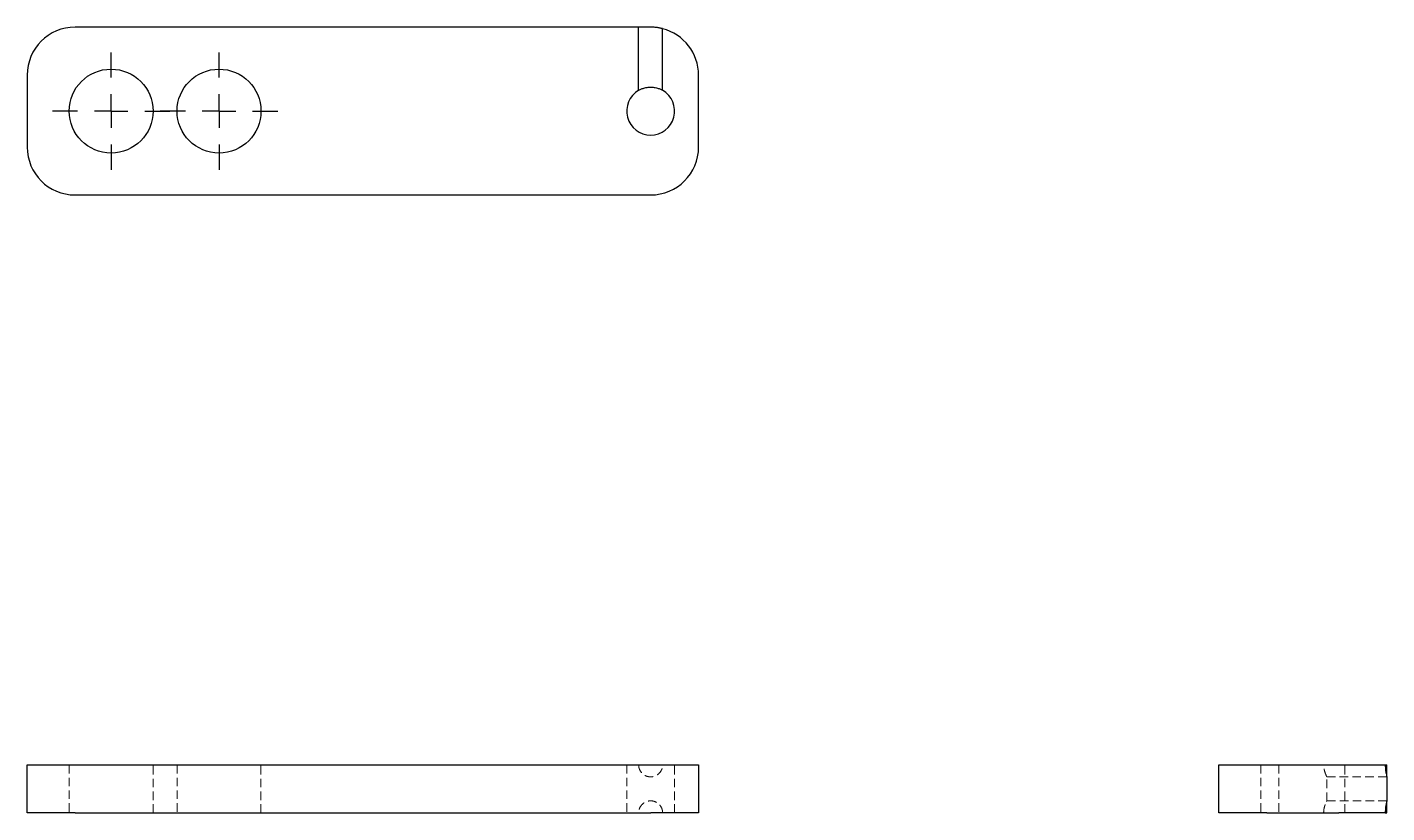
# Model space of a CAD drawing. Header units: millimetres. Extents: x 33 to 236, y 53 to 170.
import ezdxf

# ---------------------------------------------------------------- set-up
doc = ezdxf.new("R2010")
doc.units = ezdxf.units.MM
doc.linetypes.add('HIDDEN', pattern=[1.905, 1.27, -0.635])
doc.layers.add('10', color=7, linetype='Continuous')

# ---------------------------------------------------------------- blocks, each defined once
blk = doc.blocks.new('SW_CENTERMARKSYMBOL_0')
at = {"layer": '10', "color": 0}
for p, q in [((0, 5), (0, 8.75)), ((0, 0), (0, 2.5)), ((-5, 0), (-8.75, 0)), ((0, 0), (-2.5, 0)), ((0, 0), (0, -2.5)), ((0, 0), (2.5, 0)), ((5, 0), (8.75, 0)), ((0, -5), (0, -8.75))]:
    blk.add_line(p, q, dxfattribs=at)
blk = doc.blocks.new('SW_CENTERMARKSYMBOL_1')
at = {"layer": '10', "color": 0}
for p, q in [((0, 5), (0, 8.75)), ((0, 0), (0, 2.5)), ((-5, 0), (-8.75, 0)), ((0, 0), (-2.5, 0)), ((0, 0), (0, -2.5)), ((0, 0), (2.5, 0)), ((5, 0), (8.75, 0)), ((0, -5), (0, -8.75))]:
    blk.add_line(p, q, dxfattribs=at)

msp = doc.modelspace()

# ---------------------------------------------------------------- linework, layer by layer
at = {"color": 7, "linetype": 'Continuous', "lineweight": 25}
for p, q in [((124.07, 170.5), (40.14, 170.5)), ((124.07, 161.09), (124.07, 170.5)), ((125.86, 170.5), (124.07, 170.5)), ((127.64, 161.09), (127.64, 170.27)), ((33, 163.36), (33, 152.64)), ((133, 152.64), (133, 163.36)), ((40.14, 145.5), (125.86, 145.5)), ((33, 53.43), (33, 60.57)), ((33, 60.57), (40.14, 60.57)), ((40.14, 60.57), (125.86, 60.57)), ((125.86, 60.57), (133, 60.57)), ((133, 60.57), (133, 53.43)), ((210.5, 53.43), (210.5, 60.57)), ((210.5, 60.57), (217.64, 60.57)), ((217.64, 60.57), (228.36, 60.57)), ((228.36, 60.57), (235.27, 60.57)), ((235.27, 60.57), (235.5, 60.57)), ((235.5, 58.79), (235.5, 60.57)), ((235.5, 58.79), (235.5, 55.21)), ((235.5, 53.43), (235.5, 55.21)), ((40.14, 53.43), (33, 53.43)), ((40.14, 53.43), (125.86, 53.43)), ((133, 53.43), (125.86, 53.43)), ((217.64, 53.43), (210.5, 53.43)), ((217.64, 53.43), (228.36, 53.43)), ((235.27, 53.43), (228.36, 53.43)), ((235.27, 53.43), (235.5, 53.43))]:
    msp.add_line(p, q, dxfattribs=at)
at = {"color": 7, "linetype": 'HIDDEN', "lineweight": 18}
for p, q in [((39.25, 60.57), (39.25, 53.43)), ((51.75, 53.43), (51.75, 60.57)), ((55.32, 60.57), (55.32, 53.43)), ((67.82, 53.43), (67.82, 60.57)), ((122.29, 60.57), (122.29, 53.43)), ((129.43, 53.43), (129.43, 60.57)), ((216.75, 60.57), (216.75, 53.43)), ((219.43, 60.57), (219.43, 53.43)), ((226.57, 55.21), (226.57, 58.79)), ((226.57, 58.79), (235.5, 58.79)), ((229.25, 53.43), (229.25, 60.57)), ((235.5, 55.21), (226.57, 55.21))]:
    msp.add_line(p, q, dxfattribs=at)
at = {"color": 7, "linetype": 'Continuous', "lineweight": 25}
for centre in [(45.5, 158), (61.57, 158)]:
    msp.add_circle(centre, 6.25, dxfattribs=at)
for centre, radius, start, end in [((40.14, 163.36), 7.14, 90, 180), ((125.86, 163.36), 7.14, 0, 75.5225), ((125.86, 158), 3.57, 120, 60), ((40.14, 152.64), 7.14, 180, 270), ((125.86, 152.64), 7.14, 270, 0)]:
    msp.add_arc(centre, radius, start, end, dxfattribs=at)
for points, knots in [([(127.64, 170.27), (127.64, 170.27), (127.63, 170.28), (127.59, 170.29), (127.55, 170.3), (127.46, 170.32), (127.41, 170.33), (127.28, 170.36), (127.2, 170.37), (126.96, 170.42), (126.76, 170.45), (126.33, 170.49), (126.09, 170.5), (125.86, 170.5)], [0, 0, 0, 0, 0.125, 0.125, 0.25, 0.25, 0.375, 0.375, 0.5, 0.5, 0.75, 0.75, 1, 1, 1, 1]), ([(124.07, 161.09), (124.07, 161.09), (124.08, 161.1), (124.13, 161.13), (124.17, 161.15), (124.3, 161.22), (124.43, 161.28), (124.76, 161.4), (124.95, 161.46), (125.27, 161.52), (125.39, 161.54), (125.62, 161.57), (125.74, 161.57), (125.98, 161.57), (126.09, 161.57), (126.33, 161.54), (126.44, 161.53), (126.76, 161.46), (126.96, 161.4), (127.28, 161.28), (127.41, 161.22), (127.55, 161.15), (127.58, 161.13), (127.63, 161.1), (127.64, 161.09), (127.64, 161.09)], [0, 0, 0, 0, 0.0625, 0.0625, 0.125, 0.125, 0.25, 0.25, 0.375, 0.375, 0.4375, 0.4375, 0.5, 0.5, 0.5625, 0.5625, 0.625, 0.625, 0.75, 0.75, 0.875, 0.875, 0.9375, 0.9375, 1, 1, 1, 1]), ([(235.27, 60.57), (235.27, 60.45), (235.28, 60.34), (235.29, 60.11), (235.3, 59.99), (235.32, 59.78), (235.33, 59.68), (235.36, 59.48), (235.37, 59.39), (235.42, 59.15), (235.45, 59.01), (235.49, 58.83), (235.5, 58.79), (235.5, 58.79)], [0, 0, 0, 0, 0.125, 0.125, 0.25, 0.25, 0.375, 0.375, 0.5, 0.5, 0.75, 0.75, 1, 1, 1, 1]), ([(235.5, 55.21), (235.5, 55.21), (235.5, 55.2), (235.49, 55.16), (235.48, 55.12), (235.46, 55.03), (235.44, 54.98), (235.42, 54.85), (235.4, 54.77), (235.36, 54.53), (235.33, 54.33), (235.29, 53.9), (235.27, 53.67), (235.27, 53.43)], [0, 0, 0, 0, 0.125, 0.125, 0.25, 0.25, 0.375, 0.375, 0.5, 0.5, 0.75, 0.75, 1, 1, 1, 1])]:
    msp.add_open_spline(points, degree=3, knots=knots, dxfattribs=at)
at = {"color": 7, "linetype": 'HIDDEN', "lineweight": 18}
for points, knots in [([(124.07, 60.57), (124.07, 60.45), (124.08, 60.33), (124.13, 60.1), (124.17, 59.99), (124.3, 59.67), (124.43, 59.47), (124.76, 59.15), (124.95, 59.02), (125.27, 58.88), (125.39, 58.84), (125.62, 58.8), (125.74, 58.79), (125.98, 58.79), (126.09, 58.8), (126.33, 58.84), (126.44, 58.88), (126.76, 59.02), (126.96, 59.15), (127.28, 59.47), (127.41, 59.67), (127.55, 59.99), (127.58, 60.1), (127.63, 60.33), (127.64, 60.45), (127.64, 60.57)], [0, 0, 0, 0, 0.0625, 0.0625, 0.125, 0.125, 0.25, 0.25, 0.375, 0.375, 0.4375, 0.4375, 0.5, 0.5, 0.5625, 0.5625, 0.625, 0.625, 0.75, 0.75, 0.875, 0.875, 0.9375, 0.9375, 1, 1, 1, 1]), ([(226.57, 58.79), (226.57, 58.79), (226.57, 58.8), (226.54, 58.84), (226.53, 58.88), (226.46, 59.02), (226.4, 59.15), (226.28, 59.47), (226.22, 59.67), (226.15, 59.99), (226.13, 60.1), (226.1, 60.33), (226.09, 60.45), (226.09, 60.57)], [0, 0, 0, 0, 0.125, 0.125, 0.25, 0.25, 0.5, 0.5, 0.75, 0.75, 0.875, 0.875, 1, 1, 1, 1]), ([(127.64, 53.43), (127.64, 53.55), (127.63, 53.67), (127.58, 53.9), (127.55, 54.01), (127.41, 54.33), (127.28, 54.53), (126.96, 54.85), (126.76, 54.98), (126.44, 55.12), (126.33, 55.16), (126.1, 55.2), (125.98, 55.21), (125.74, 55.21), (125.62, 55.2), (125.39, 55.16), (125.27, 55.12), (124.95, 54.98), (124.76, 54.85), (124.43, 54.53), (124.3, 54.33), (124.17, 54.01), (124.13, 53.9), (124.08, 53.67), (124.07, 53.55), (124.07, 53.43)], [0, 0, 0, 0, 0.0625, 0.0625, 0.125, 0.125, 0.25, 0.25, 0.375, 0.375, 0.4375, 0.4375, 0.5, 0.5, 0.5625, 0.5625, 0.625, 0.625, 0.75, 0.75, 0.875, 0.875, 0.9375, 0.9375, 1, 1, 1, 1]), ([(226.09, 53.43), (226.1, 53.61), (226.12, 53.99), (226.26, 54.49), (226.42, 54.91), (226.54, 55.16), (226.59, 55.24), (226.55, 55.18), (226.54, 55.14)], [0, 0, 0, 0, 0.168762, 0.336962, 0.519064, 0.713225, 0.861893, 1, 1, 1, 1])]:
    msp.add_open_spline(points, degree=3, knots=knots, dxfattribs=at)

# ---------------------------------------------------------------- block references
at = {"layer": '10'}
for name, p in [('SW_CENTERMARKSYMBOL_0', (45.5, 158)), ('SW_CENTERMARKSYMBOL_1', (61.57, 158))]:
    msp.add_blockref(name, p, dxfattribs=at)

doc.saveas('drawing.dxf')
